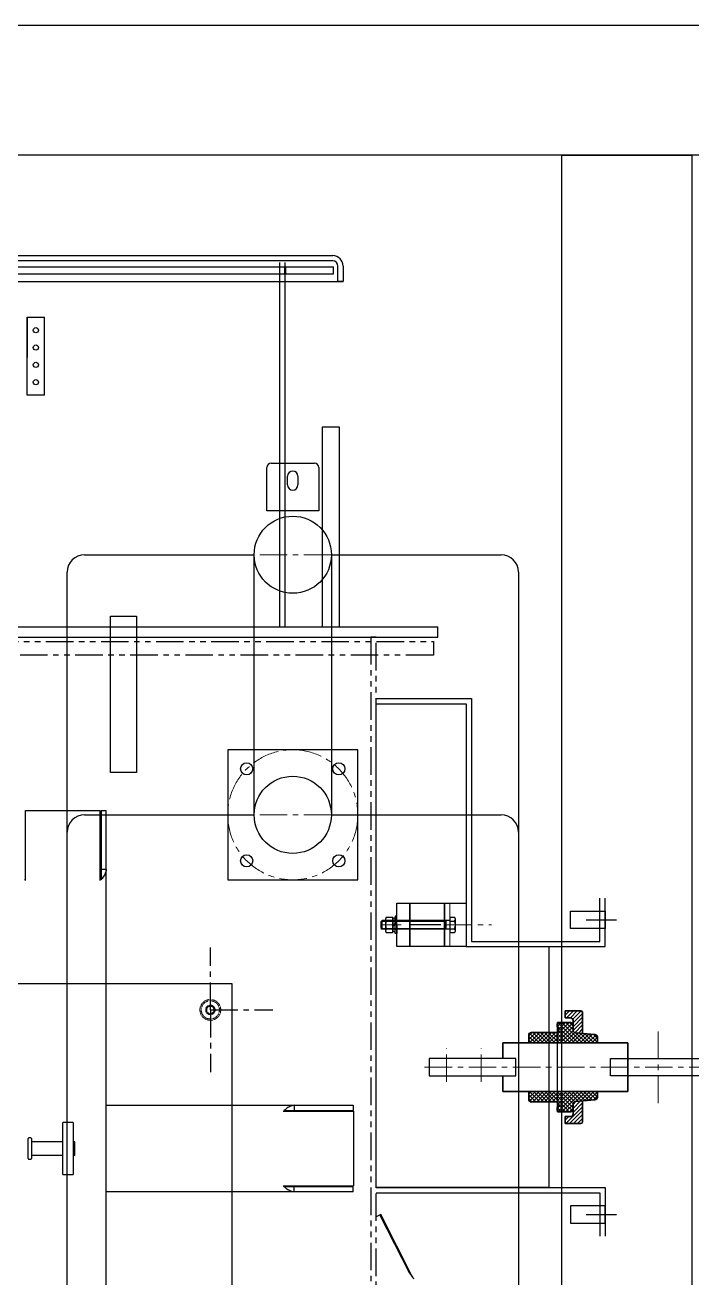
# Model space of a CAD drawing. Extents: x 61367 to 140945, y -1257 to 25588.
# Drawn here: x 90138 to 90907, y 14913 to 16358 of the extents above; entities that cross this region are included whole.
import ezdxf

# ---------------------------------------------------------------- set-up
doc = ezdxf.new("R2010")
doc.units = 0
doc.header["$MEASUREMENT"] = 0
for name, pattern in [('ACAD_ISO02W100', [15, 12, -3]), ('CENTER', [50.8, 31.75, -6.35, 6.35, -6.35]), ('EB_DASH', [6, 3, -3]), ('HIDDEN', [0.375, 0.25, -0.125]), ('PHANTOM', [63.5, 31.75, -6.35, 6.35, -6.35, 6.35, -6.35])]:
    doc.linetypes.add(name, pattern=pattern)
doc.layers.get('0').update_dxf_attribs({"linetype": 'CONTINUOUS'})
for name, color, linetype in [('00', 2, 'CONTINUOUS'), ('03-JI-ZHUN-XIAN', 7, 'CONTINUOUS'), ('05-JI-ZHUN-ZHOU', 7, 'CONTINUOUS'), ('DEFAULT_3', 7, 'PHANTOM'), ('尺寸线', 6, 'CONTINUOUS')]:
    doc.layers.add(name, color=color, linetype=linetype)
for name, color, linetype, lineweight in [('3中心线', 1, 'CENTER', 20), ('CEN', 1, 'CENTER', 18), ('DAS', 3, 'ACAD_ISO02W100', 18), ('DEFAULT_2', 8, 'EB_DASH', 0), ('dim', 4, 'CONTINUOUS', 18), ('THICK', 7, 'CONTINUOUS', 0), ('中心线', 1, 'CENTER', 9), ('粗实线', 7, 'CONTINUOUS', 35), ('细实线', 3, 'CONTINUOUS', 15)]:
    doc.layers.add(name, color=color, linetype=linetype, lineweight=lineweight)

# ---------------------------------------------------------------- blocks, each defined once
blk = doc.blocks.new('A$Cd78e76be')
at = {"color": 101}
for p, q in [((-1117.6, 1131), (-314, 1131)), ((-314, 1125), (-1117.6, 1125)), ((-308, 1101), (-308, 1119)), ((-302, 1119), (-302, 1101)), ((-1798, 1101), (-302, 1101)), ((-302, 1101), (-308, 1101)), ((-306, 933), (-326, 933)), ((-326, 933), (-326, 703)), ((-306, 703), (-306, 933)), ((-390, 836.5), (-390, 886.5)), ((-385, 891.5), (-335, 891.5)), ((-330, 886.5), (-330, 836.5)), ((-366, 866.5), (-366, 876.5)), ((-354, 876.5), (-354, 866.5)), ((-330, 836.5), (-390, 836.5)), ((-600, 786), (-404.5, 786)), ((-404.5, 486), (-404.5, 786)), ((-315.5, 786), (-120, 786)), ((-315.5, 786), (-315.5, 486)), ((-620, -944), (-620, 766)), ((-100, 766), (-100, -944)), ((-570, 715), (-540, 715)), ((-570, 535), (-570, 715)), ((-540, 715), (-540, 535)), ((-326, 703), (-306, 703)), ((-264, 56), (-264, 616)), ((-264, 614), (-160, 614)), ((-160, 614), (-160, 334)), ((-285, 561), (-435, 561)), ((-435, 561), (-435, 411)), ((-285, 411), (-285, 561)), ((-540, 535), (-570, 535)), ((-600, 486), (-404.5, 486)), ((-315.5, 486), (-120, 486)), ((-435, 411), (-285, 411)), ((-240, 334), (-240, 384)), ((-240, 384), (-225, 384)), ((-240, 334), (-240, 384)), ((-240, 384), (-225, 384)), ((-225, 334), (-225, 384)), ((-225, 384), (-185, 384)), ((-225, 384), (-225, 334)), ((-225, 334), (-225, 384)), ((-225, 384), (-185, 384)), ((-225, 384), (-225, 334)), ((-185, 384), (-185, 334)), ((-185, 384), (-185, 334)), ((-258, 363), (-257, 364)), ((-258, 355), (-258, 363)), ((-179, 364), (-257, 364)), ((-257, 354), (-257, 364)), ((-253, 365.7), (-253, 352.3)), ((-252.4, 367.9), (-245.2, 367.9)), ((-252.4, 363.4), (-245.2, 363.4)), ((-244.6, 366.9), (-244.6, 351.2)), ((-242, 366.9), (-244.6, 366.9)), ((-244.6, 365.7), (-244.6, 352.3)), ((-240, 369), (-242, 369)), ((-242, 369), (-242, 359)), ((-242, 351.2), (-242, 366.9)), ((-240, 359), (-240, 369)), ((-183.5, 364), (-183.5, 354)), ((-179, 367.9), (-179, 350.1)), ((-179, 367.9), (-173.6, 367.9)), ((-179, 363.4), (-173.6, 363.4)), ((-172.6, 359), (-172.6, 365.7)), ((-40, 355), (-40, 375)), ((-40, 375), (0, 375)), ((-22, 365), (13.1, 365)), ((0, 375), (0, 355)), ((-258, 355), (-257, 354)), ((-179, 354), (-257, 354)), ((-252.4, 354.6), (-245.2, 354.6)), ((-252.4, 350.1), (-245.2, 350.1)), ((-244.6, 359), (-242, 360.5)), ((-242, 359), (-244.6, 357.5)), ((-242, 351.2), (-244.6, 351.2)), ((-242, 349), (-242, 359)), ((-240, 349), (-242, 349)), ((-240, 359), (-240, 349)), ((-189.2, 359), (-224.8, 359)), ((-179, 354.6), (-173.6, 354.6)), ((-179, 350.1), (-173.6, 350.1)), ((-172.6, 352.3), (-172.6, 359)), ((0, 355), (-40, 355)), ((-225, 334), (-240, 334)), ((-225, 334), (-240, 334)), ((-185, 334), (-225, 334)), ((-185, 334), (-225, 334)), ((-160, 334), (-65, 334)), ((-65, 334), (-65, 56)), ((-430, 291), (-2000, 291)), ((-430, -919), (-430, 291)), ((6, 204.9), (154, 204.9)), ((6, 184.9), (6, 204.9)), ((154, 184.9), (6, 184.9)), ((-65, 56), (-264, 56)), ((0, 35), (-40, 35)), ((-40, 35), (-40, 15)), ((0, 15), (0, 35)), ((-40, 15), (0, 15)), ((-22, 25), (13.1, 25))]:
    blk.add_line(p, q, dxfattribs=at)
at = {"color": 101, "linetype": 'Continuous'}
for p, q in [((-800, 1118), (-369, 1118)), ((-369, 1110), (-369, 1118)), ((-368, 1110), (-368, 1118)), ((-368, 1118), (-313, 1118)), ((-313, 1110), (-313, 1118)), ((-800, 1110), (-313, 1110)), ((-613, 131), (-625, 131)), ((-625, 71), (-625, 131)), ((-613, 131), (-613, 71)), ((-665, 89.5), (-665, 112.5)), ((-662, 113.5), (-664, 113.5)), ((-661, 112.5), (-661, 89.5)), ((-625, 109), (-661, 109)), ((-611, 109), (-613, 109)), ((-611, 93), (-611, 109)), ((-662, 88.5), (-664, 88.5)), ((-625, 93), (-661, 93)), ((-611, 93), (-613, 93)), ((-625, 71), (-613, 71))]:
    blk.add_line(p, q, dxfattribs=at)
at = {"color": 101}
for centre, radius in [((-360, 786), 44.5), ((-413.1, 539), 7), ((-307, 539), 7), ((-360, 486), 44.5), ((-413.1, 432.9), 7), ((-307, 432.9), 7)]:
    blk.add_circle(centre, radius, dxfattribs=at)
for centre, radius, start, end in [((-314, 1119), 12, 0, 90), ((-314, 1119), 6, 0, 90), ((-385, 886.5), 5, 90, 180), ((-360, 876.5), 6, 0, 180), ((-335, 886.5), 5, 0, 90), ((-360, 866.5), 6, 180, 0), ((-600, 766), 20, 90, 180), ((-120, 766), 20, 0, 90), ((-600, 466), 20, 90, 180), ((-120, 466), 20, 0, 90), ((-248.5, 365.7), 4.49, 150.346, 209.654), ((-235.9, 359), 17.1, 164.9206, 195.0794), ((-249.1, 365.7), 4.49, 330.346, 29.654), ((-261.7, 359), 17.1, 344.9206, 15.0794), ((-175.6, 365.7), 3.05, 313.2531, 46.7469), ((-183.4, 359), 10.8, 335.6124, 24.3876), ((-248.5, 352.3), 4.49, 150.346, 209.654), ((-249.1, 352.3), 4.49, 330.346, 29.654), ((-175.6, 352.3), 3.05, 313.2531, 46.7469)]:
    blk.add_arc(centre, radius, start, end, dxfattribs=at)
at = {"color": 101, "linetype": 'Continuous'}
for centre, start, end in [((-664, 112.5), 90, 180), ((-662, 112.5), 0, 90), ((-664, 89.5), 180, 270), ((-662, 89.5), 270, 0)]:
    blk.add_arc(centre, 1, start, end, dxfattribs=at)
at = {"layer": '00', "color": 101}
for p, q in [((-264, 620), (-154, 620)), ((-264, 614), (-160, 614)), ((-160, 614), (-160, 334)), ((-154, 620), (-154, 340)), ((-185, 334), (-185, 384)), ((-185, 384), (-160, 384)), ((-160, 384), (-160, 334)), ((-6, 340), (-6, 390)), ((0, 334), (0, 390)), ((-160, 334), (-185, 334)), ((-160, 334), (0, 334)), ((-154, 340), (-6, 340)), ((-55, 143.4), (-55, 246.4)), ((-103, 204.9), (-203, 204.9)), ((-203, 204.9), (-203, 184.9)), ((-103, 184.9), (-103, 204.9)), ((-203, 184.9), (-103, 184.9)), ((-264, 56), (0, 56)), ((-264, 50), (-6, 50)), ((-6, 50), (-6, 0)), ((0, 56), (0, 0))]:
    blk.add_line(p, q, dxfattribs=at)
at = {"layer": '03-JI-ZHUN-XIAN', "color": 101, "linetype": 'Continuous'}
for p, q in [((-375, 703), (-375, 1123)), ((-369, 1123), (-369, 703)), ((-666, 1060), (-666, 1013.5)), ((-666, 1060), (-646, 1060)), ((-666, 970), (-666, 1060)), ((-666, 1060), (-646, 1060)), ((-646, 1013.5), (-646, 1060)), ((-646, 970), (-646, 1060)), ((-646, 970), (-666, 970)), ((-2237, 703), (-193, 703)), ((-193, 691), (-193, 703)), ((-2237, 691), (-193, 691)), ((-668, 410.1), (-668, 491)), ((-668, 491), (-582, 491)), ((-582, 410.1), (-582, 491)), ((-581, 490.5), (-581, 411)), ((-575, 490.5), (-581, 490.5)), ((-575, -1008.6), (-575, 490.5)), ((-575, 422.8), (-581, 422.8)), ((-668, 411), (-669, 411)), ((-581, 411), (-582, 411)), ((-575, 151), (-290.4, 151)), ((-370, 145), (-290.4, 145)), ((-370, 144), (-370, 145)), ((-358.2, 151), (-358.2, 145)), ((-290.4, 151), (-290.4, 145)), ((-370.9, 144), (-290, 144)), ((-290, 144), (-290, 58)), ((-370.9, 58), (-290, 58)), ((-370, 57), (-370, 58)), ((-290.4, 51), (-575, 51)), ((-290.4, 57), (-370, 57)), ((-358.2, 51), (-358.2, 57)), ((-290.4, 51), (-290.4, 57)), ((-258.7, 25), (-264, 22.3)), ((-225, -43.2), (-259.5, 24.6)), ((-221.9, -47.3), (-258.7, 25))]:
    blk.add_line(p, q, dxfattribs=at)
for centre in [(-656, 1045), (-656, 1045), (-656, 1025), (-656, 1025), (-656, 1005), (-656, 985)]:
    blk.add_circle(centre, 3, dxfattribs=at)
for points, knots in [([(-575, 422.8), (-575, 421.9), (-575.6, 418.1), (-577.9, 414.9), (-579.7, 412.6)], [0, 0, 0, 0, 0.22587, 1, 1, 1, 1]), ([(-358.2, 151), (-359.2, 151), (-361.8, 150.5), (-365.8, 148.3), (-368.6, 146.1), (-370, 145)], [0, 0, 0, 0, 0.221605, 0.588764, 1, 1, 1, 1]), ([(-358.2, 51), (-359.2, 51), (-361.8, 51.4), (-365.8, 53.6), (-368.6, 55.8), (-370, 57)], [0, 0, 0, 0, 0.221605, 0.588764, 1, 1, 1, 1])]:
    blk.add_open_spline(points, degree=3, knots=knots, dxfattribs=at)
for points in [[(-579.7, 412.6), (-580.1, 412), (-580.6, 411.5), (-581, 411)], [(-225, -43.2), (-224, -44.5), (-222.9, -45.8), (-222, -47.1)], [(-222, -47.1), (-221.6, -47.8), (-221.1, -48.4), (-220.8, -49.1)]]:
    blk.add_open_spline(points, degree=3, dxfattribs=at)
at = {"layer": '05-JI-ZHUN-ZHOU', "color": 101, "linetype": 'CENTER'}
for q in [(-455, 333), (-383, 261), (-455, 189)]:
    blk.add_line((-455, 261), q, dxfattribs=at)
at = {"layer": '3中心线', "color": 101}
blk.add_circle((-360, 486), 75, dxfattribs=at)
at = {"layer": 'CEN', "color": 101}
for p, q in [((-264.8, 786), (-455.3, 786)), ((-264.8, 486), (-455.3, 486)), ((-239.6, 359), (-258, 359)), ((-237, 359), (-248.8, 359)), ((-235, 359), (-247, 359)), ((-244.4, 359), (-244.6, 359))]:
    blk.add_line(p, q, dxfattribs=at)
at = {"layer": 'DAS', "color": 101}
for p, q in [((-240, 364.3), (-242, 364.3)), ((-240, 353.8), (-242, 353.8))]:
    blk.add_line(p, q, dxfattribs=at)
at = {"layer": 'DEFAULT_2', "color": 101, "linetype": 'HIDDEN'}
for radius in [12, 10.5, 5.5, 4.25]:
    blk.add_circle((-455, 261), radius, dxfattribs=at)
blk.add_arc((-455, 261), 5, 255, 195, dxfattribs=at)
at = {"layer": 'DEFAULT_3', "color": 101, "linetype": 'PHANTOM'}
for p, q in [((-2232, 686), (-198, 686)), ((-264, 691), (-270, 691)), ((-270, 691), (-270, -1189)), ((-264, -1189), (-264, 691)), ((-198, 686), (-198, 670)), ((-198, 670), (-2232, 670))]:
    blk.add_line(p, q, dxfattribs=at)
at = {"layer": 'dim', "color": 101}
for p, q in [((-183.5, 363), (-258, 363)), ((-183.5, 355), (-258, 355))]:
    blk.add_line(p, q, dxfattribs=at)
at = {"layer": '中心线', "color": 101}
for p, q in [((-185, 359), (-130.8, 359)), ((61, 153.4), (61, 236.4)), ((-183, 177.9), (-183, 216.6)), ((-143, 177.9), (-143, 216.6)), ((-208, 194.9), (159, 194.9))]:
    blk.add_line(p, q, dxfattribs=at)
at = {"layer": '尺寸线', "color": 101, "linetype": 'Continuous'}
for p, q in [((-46, 259.5), (-45.6, 259.9)), ((-46, 255), (-41.1, 259.9)), ((-44.6, 251.9), (-36.6, 259.9)), ((-40.1, 251.9), (-32.1, 259.9)), ((-37.3, 250.2), (-27.7, 259.8)), ((-37, 246), (-26, 257)), ((-37, 241.5), (-26, 252.5)), ((-37, 237.1), (-26, 248.1)), ((-34.8, 234.7), (-26, 243.6)), ((-30.8, 234.3), (-26, 239.1)), ((-26.6, 233.9), (-26, 234.6)), ((-45.4, 129.9), (-26, 149.3)), ((-40.9, 129.9), (-26, 144.8)), ((-37, 147.3), (-28.6, 155.6)), ((-37, 151.7), (-33.6, 155.2)), ((-37, 142.8), (-26, 153.8)), ((-46, 133.8), (-41.9, 137.9)), ((-36.4, 129.9), (-26, 140.3)), ((-31.9, 129.9), (-26, 135.8)), ((-27.3, 130), (-26.1, 131.2))]:
    blk.add_line(p, q, dxfattribs=at)
at = {"layer": '粗实线', "color": 101}
for p, q in [((-55, 246.4), (-40, 246.4)), ((-55, 245.2), (-55, 246.4)), ((-55, 243.2), (-55, 246.4)), ((-28, 259.9), (-46, 259.9)), ((-46, 251.9), (-46, 259.9)), ((-40, 251.9), (-46, 251.9)), ((-37, 248.9), (-37, 237.6)), ((-26, 233.9), (-26, 257.9)), ((-88, 222.9), (-88, 231.9)), ((-85, 234.9), (-56.5, 234.9)), ((-61, 234.9), (-56.5, 234.9)), ((-55.2, 244.9), (-55.2, 241.5)), ((-55.2, 244.9), (-55.2, 241.5)), ((-55, 242.2), (-55, 243.2)), ((-53.5, 237.9), (-53.5, 239.5)), ((-53.5, 237.9), (-53.5, 239.5)), ((-53.5, 237.9), (-53.5, 239.5)), ((-53.5, 237.9), (-53.5, 239.5)), ((-37, 243.4), (-37, 237.7)), ((-11.7, 232.7), (-34.3, 234.7)), ((-118, 222.9), (26, 222.9)), ((-118, 204.9), (-118, 222.9)), ((-9, 222.9), (-9, 229.7)), ((26, 166.9), (26, 222.9)), ((-118, 166.9), (-118, 184.9)), ((-118, 166.9), (26, 166.9)), ((-88, 166.9), (-88, 157.9)), ((-9, 166.9), (-9, 160.2)), ((-85, 154.9), (-56.5, 154.9)), ((-61, 154.9), (-56.5, 154.9)), ((-55.2, 144.9), (-55.2, 148.4)), ((-55, 147.7), (-55, 146.7)), ((-55, 146.7), (-55, 143.4)), ((-53.5, 151.9), (-53.5, 150.4)), ((-53.5, 151.9), (-53.5, 150.4)), ((-37, 152.2), (-37, 146.4)), ((-37, 152.1), (-37, 140.9)), ((-11.7, 157.2), (-34.3, 155.2)), ((-26, 131.9), (-26, 155.9)), ((-55, 143.4), (-40, 143.4)), ((-40, 137.9), (-46, 137.9)), ((-46, 137.9), (-46, 129.9)), ((-28, 129.9), (-46, 129.9))]:
    blk.add_line(p, q, dxfattribs=at)
for centre, radius, start, end in [((-40, 248.9), 3, 0, 90), ((-40, 243.4), 3, 0, 90), ((-28, 257.9), 2, 0, 90), ((-85, 231.9), 3, 90, 180), ((-56.5, 237.9), 3, 270, 0), ((-56.5, 237.9), 3, 270, 0), ((-56.5, 237.9), 3, 270, 0), ((-56.5, 237.9), 3, 270, 0), ((-55.5, 239.5), 2, 0, 82.8192), ((-55.5, 239.5), 2, 0, 82.8192), ((-60.2, 237.3), 7.07, 19.6982, 43.0431), ((-34, 237.7), 3, 180, 264.8978), ((-12, 229.7), 3, 0, 84.8978), ((-12, 160.2), 3, 275.1022, 0), ((-85, 157.9), 3, 180, 270), ((-56.5, 151.9), 3, 0, 90), ((-56.5, 151.9), 3, 0, 90), ((-55.5, 150.4), 2, 277.1808, 0), ((-60.2, 152.6), 7.07, 316.9569, 340.3018), ((-40, 146.4), 3, 270, 0), ((-34, 152.2), 3, 95.1022, 180), ((-40, 140.9), 3, 270, 0), ((-28, 131.9), 2, 270, 0)]:
    blk.add_arc(centre, radius, start, end, dxfattribs=at)
at = {"layer": '细实线', "color": 101}
blk.add_line((-179, 384), (-179, 334), dxfattribs=at)
at = {"layer": '细实线', "color": 101, "linetype": 'Continuous'}
for p, q in [((-41.3, 246.4), (-64.8, 222.9)), ((-54.8, 246.4), (-55, 246.3)), ((-50.3, 246.4), (-54.8, 242)), ((-31, 222.9), (-54.5, 246.4)), ((-45.8, 246.4), (-53.5, 238.8)), ((-26.5, 222.9), (-50, 246.4)), ((-37, 237.9), (-45.5, 246.4)), ((-37, 242.4), (-41.1, 246.4)), ((-79.8, 234.9), (-88, 226.7)), ((-84.3, 234.9), (-88, 231.2)), ((-75.3, 234.9), (-87.3, 222.9)), ((-75.9, 222.9), (-87.1, 234.1)), ((-71.4, 222.9), (-83.4, 234.9)), ((-70.8, 234.9), (-82.8, 222.9)), ((-66.9, 222.9), (-78.9, 234.9)), ((-66.3, 234.9), (-78.3, 222.9)), ((-62.5, 222.9), (-74.5, 234.9)), ((-61.8, 234.9), (-73.8, 222.9)), ((-58, 222.9), (-70, 234.9)), ((-57.3, 234.9), (-69.3, 222.9)), ((-53.5, 222.9), (-65.5, 234.9)), ((-49, 222.9), (-61, 234.9)), ((-37.8, 245.5), (-60.3, 222.9)), ((-44.5, 222.9), (-56.5, 234.9)), ((-37, 241.8), (-55.8, 222.9)), ((-35.5, 222.9), (-55, 242.4)), ((-40, 222.9), (-53.8, 236.7)), ((-37, 237.3), (-51.4, 222.9)), ((-35, 234.9), (-46.9, 222.9)), ((-30.9, 234.4), (-42.4, 222.9)), ((-26.8, 234), (-37.9, 222.9)), ((-22, 222.9), (-33.8, 234.7)), ((-22.7, 233.7), (-33.4, 222.9)), ((-18.6, 233.3), (-28.9, 222.9)), ((-17.6, 222.9), (-28.8, 234.2)), ((-14.4, 232.9), (-24.4, 222.9)), ((-13.1, 222.9), (-23.9, 233.8)), ((-10.5, 232.3), (-19.9, 222.9)), ((-9, 223.4), (-19, 233.3)), ((-9, 227.9), (-14, 232.9)), ((-80.4, 222.9), (-88, 230.5)), ((-84.9, 222.9), (-88, 226)), ((-9, 229.4), (-15.4, 222.9)), ((-9, 224.9), (-10.9, 222.9)), ((-80.4, 166.9), (-88, 159.4)), ((-84.9, 166.9), (-88, 163.9)), ((-83.8, 158.9), (-88, 163.2)), ((-82.4, 162.1), (-87.3, 166.9)), ((-83.6, 159.3), (-87.1, 155.8)), ((-75.9, 166.9), (-83.6, 159.3)), ((-71.4, 166.9), (-83.4, 154.9)), ((-81.1, 165.2), (-82.8, 166.9)), ((-75.3, 154.9), (-82.4, 162.1)), ((-70.8, 154.9), (-81.1, 165.2)), ((-66.9, 166.9), (-78.9, 154.9)), ((-66.3, 154.9), (-78.3, 166.9)), ((-62.5, 166.9), (-74.5, 154.9)), ((-61.8, 154.9), (-73.8, 166.9)), ((-58, 166.9), (-70, 154.9)), ((-57.3, 154.9), (-69.3, 166.9)), ((-53.5, 166.9), (-65.5, 154.9)), ((-44.7, 146.8), (-64.8, 166.9)), ((-49, 166.9), (-61, 154.9)), ((-45.2, 151.8), (-60.3, 166.9)), ((-44.5, 166.9), (-56.5, 154.9)), ((-37, 148.1), (-55.8, 166.9)), ((-35.5, 166.9), (-55, 147.5)), ((-40, 166.9), (-53.8, 153.2)), ((-37, 152.6), (-51.4, 166.9)), ((-35, 155), (-46.9, 166.9)), ((-31, 166.9), (-45.3, 152.7)), ((-26.5, 166.9), (-44.9, 148.6)), ((-30.9, 155.5), (-42.4, 166.9)), ((-26.8, 155.9), (-37.9, 166.9)), ((-22, 166.9), (-33.8, 155.2)), ((-22.7, 156.2), (-33.4, 166.9)), ((-18.5, 156.6), (-28.9, 166.9)), ((-17.6, 166.9), (-28.8, 155.7)), ((-14.4, 157), (-24.4, 166.9)), ((-13.1, 166.9), (-23.9, 156.1)), ((-10.5, 157.6), (-19.9, 166.9)), ((-9, 166.5), (-19, 156.6)), ((-9, 160.5), (-15.4, 166.9)), ((-9, 162), (-14, 157)), ((-9, 165), (-10.9, 166.9)), ((-85.1, 155.8), (-88, 158.7)), ((-84.3, 154.9), (-85.1, 155.8)), ((-79.8, 154.9), (-83.8, 158.9)), ((-50.3, 143.4), (-54.8, 148)), ((-45.3, 152.7), (-54.5, 143.4)), ((-45.8, 143.4), (-53.5, 151.1)), ((-44.9, 148.6), (-50, 143.4)), ((-44.4, 144.6), (-45.5, 143.4)), ((-37.8, 144.4), (-45.2, 151.8)), ((-41.3, 143.4), (-44.7, 146.8)), ((-37, 152), (-44.4, 144.6)), ((-37, 147.5), (-41.1, 143.4)), ((-54.8, 143.4), (-55, 143.7))]:
    blk.add_line(p, q, dxfattribs=at)

msp = doc.modelspace()

# ---------------------------------------------------------------- linework, layer by layer
at = {"layer": 'THICK', "lineweight": -3}
for points in [[(85356.915, 16208.442), (85356.915, 16271.442), (85380.915, 16271.442), (85380.915, 16358.442), (97216.915, 16358.442), (97216.915, 16271.442), (97240.915, 16271.442), (97240.915, 16208.442)], [(90906.915, 13756.442), (90756.915, 13756.442), (90756.915, 16208.442), (90906.915, 16208.442)], [(90906.915, 13756.442), (90756.915, 13756.442), (90756.915, 16208.442), (90906.915, 16208.442)]]:
    msp.add_lwpolyline(points, close=True, dxfattribs=at)

# ---------------------------------------------------------------- block references
msp.add_blockref('A$Cd78e76be', (90806.915, 14961.488))

doc.saveas('drawing.dxf')
